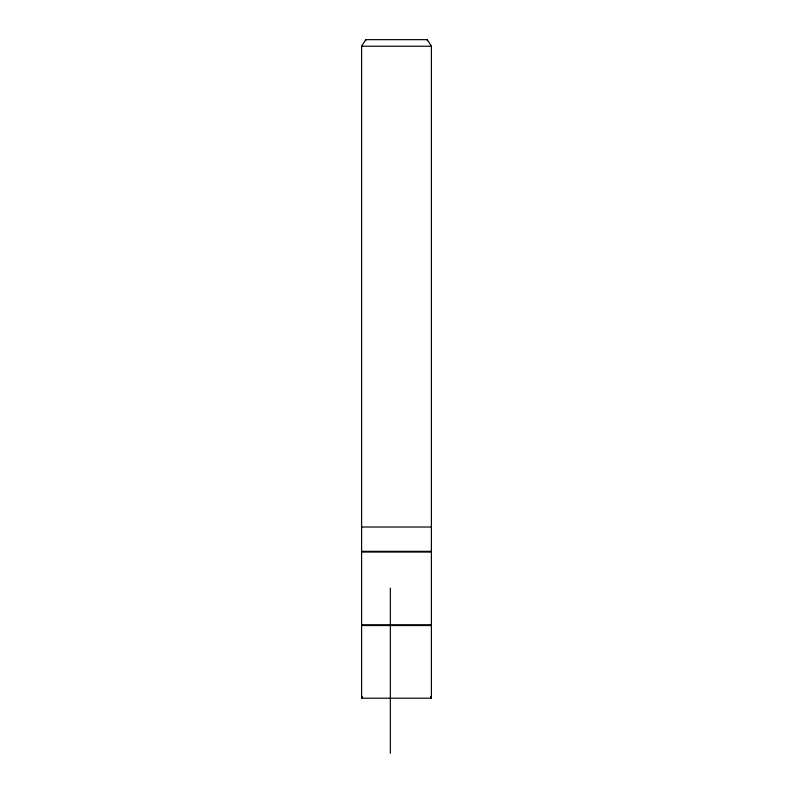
<?xml version="1.0" encoding="UTF-8"?>
<svg xmlns="http://www.w3.org/2000/svg" width="793" height="793" viewBox="0 0 793 793"><rect width="100%" height="100%" fill="white"/><g stroke="black" fill="none" stroke-linecap="round" stroke-linejoin="round"><path stroke-width="1.19" d="M361.598 46.232L365.702 39.65L427.298 39.65L431.402 46.232L431.402 698.207L361.598 698.207L361.598 46.232L431.402 46.232M361.598 698.118L362.51 696.67M361.598 527.018L431.402 527.018M361.598 551.333L431.402 551.333M361.598 552.067L431.402 552.067M361.598 624.795L431.402 624.795M361.598 625.528L431.402 625.528M430.49 696.67L431.402 698.118M427.298 39.65L427.298 40.919M390.344 588.069L390.344 753.35M365.702 39.65L365.702 40.919"/></g></svg>
